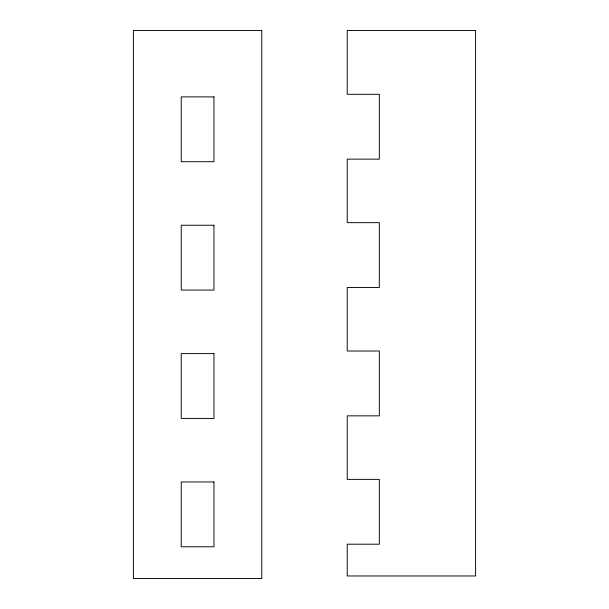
<?xml version="1.0" encoding="UTF-8"?>
<svg xmlns="http://www.w3.org/2000/svg" width="609" height="609" viewBox="0 0 609 609"><rect width="100%" height="100%" fill="white"/><g stroke="black" fill="none" stroke-linecap="round" stroke-linejoin="round"><path stroke-width="0.91" d="M261.771 30.45L133.409 30.45L133.409 578.55L261.771 578.55L261.771 30.45M475.591 30.45L347.229 30.45L347.229 94.311L379.323 94.311L379.323 159.132L347.229 159.132L347.229 222.666L379.323 222.666L379.323 287.486L347.229 287.486L347.229 351.02L379.323 351.02L379.323 415.84L347.229 415.84L347.229 479.382L379.323 479.382L379.323 544.202L347.229 544.202L347.229 575.969L475.591 575.969L475.591 30.45M213.957 96.892L181.223 96.892L181.223 161.712L213.957 161.712L213.957 96.892M213.957 225.246L181.223 225.246L181.223 290.067L213.957 290.067L213.957 225.246M213.957 353.601L181.223 353.601L181.223 418.421L213.957 418.421L213.957 353.601M213.957 481.963L181.223 481.963L181.223 546.783L213.957 546.783L213.957 481.963"/></g></svg>
